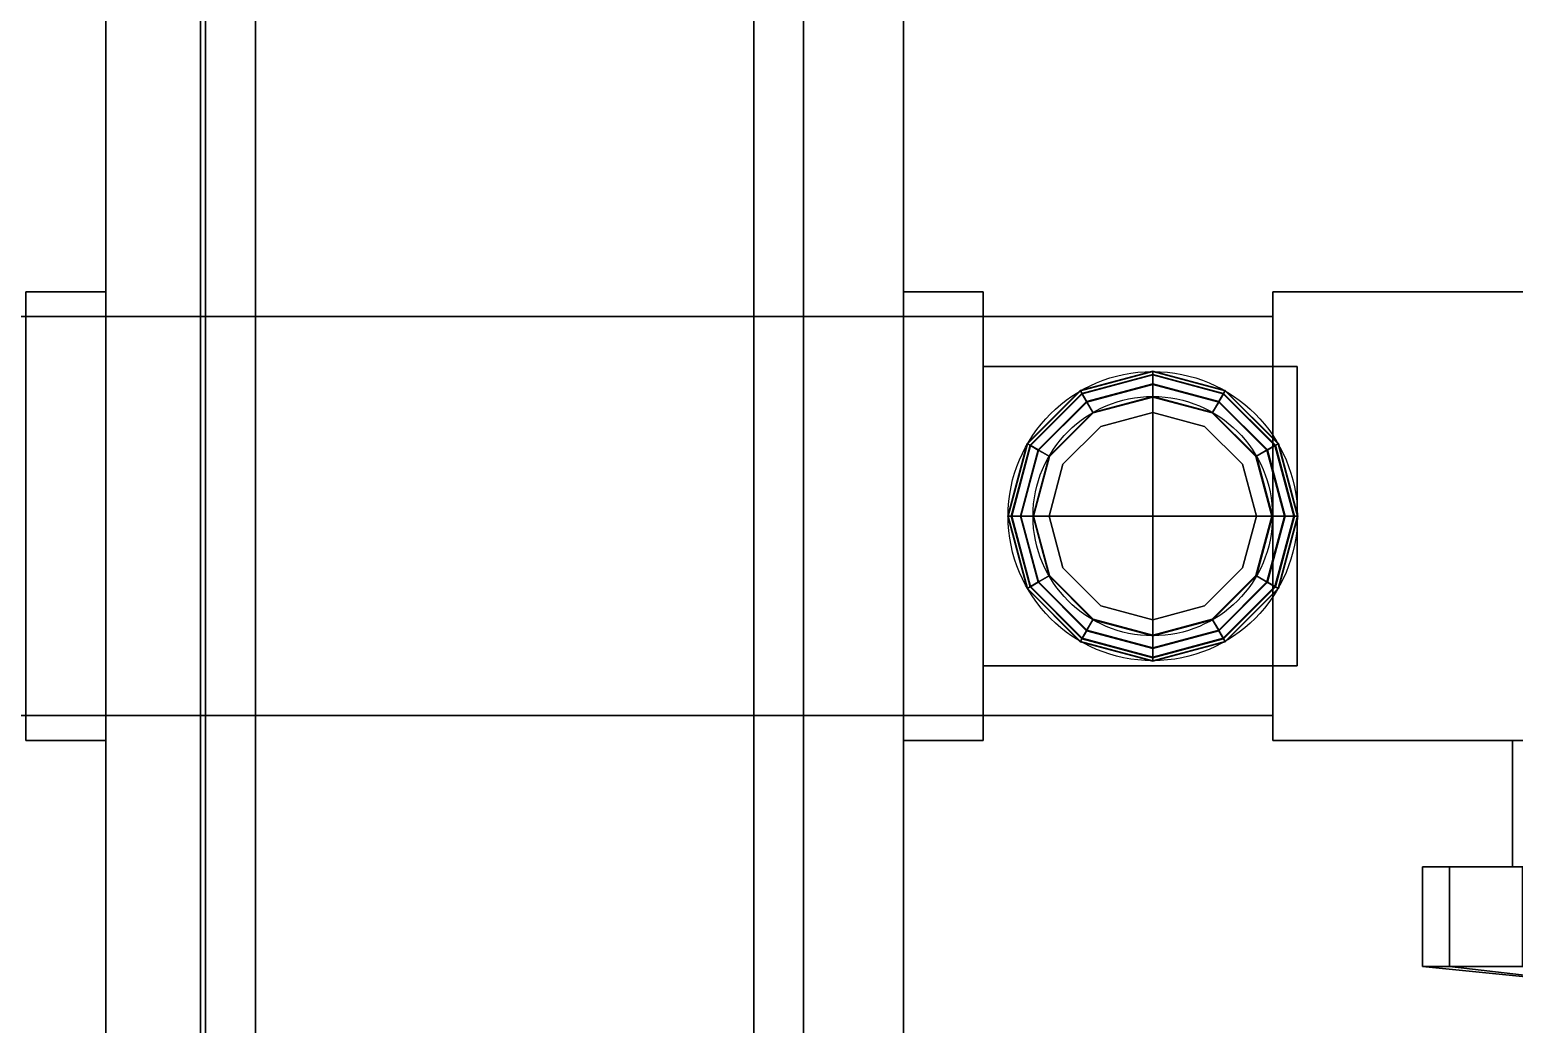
# Model space of a CAD drawing. Extents: x -19 to 904, y -1167 to 74.
# Drawn here: x 192.9 to 341.7, y -985.6 to -885.8 of the extents above; entities that cross this region are included whole.
import ezdxf

# ---------------------------------------------------------------- set-up
doc = ezdxf.new("R2010")
doc.units = 0
for name, color, linetype in [('PQ_200_2D', 1, 'Continuous'), ('PQ_200_3D', 1, 'Continuous'), ('PQ_204_2D', 7, 'Continuous'), ('PQ_204_3D', 7, 'Continuous')]:
    doc.layers.add(name, color=color, linetype=linetype)

msp = doc.modelspace()

# ---------------------------------------------------------------- linework, layer by layer
at = {"layer": 'PQ_200_2D'}
for p, q in [((200.5, -1087.1), (200.5, -842.03)), ((192.5, -912.1), (200.5, -912.1)), ((200.5, -957.1), (192.5, -957.1))]:
    msp.add_line(p, q, dxfattribs=at)
at = {"layer": 'PQ_200_3D'}
for points in [[(210, -1120), (210, 0), (675, 0), (675, -1120)], [(210, -995, 65), (675, -995, 65), (675, 0, 65), (210, 0, 65)], [(210, -1120), (210, -1120, 65), (210, 0, 65), (210, 0)], [(319.94, -949.6, 270.65), (288.45, -949.6, 270.65), (288.45, -919.6, 270.65), (319.94, -919.6, 270.65)], [(319.94, -949.6, 265.65), (288.45, -949.6, 265.65), (288.45, -919.6, 265.65), (319.94, -919.6, 265.65)]]:
    msp.add_3dface(points, dxfattribs=at)
for points, invisible_edges in [([(299.45, -924.21, 270.65), (299.45, -924.21, 289.69), (305.45, -922.6, 289.69), (305.45, -922.6, 270.65)], 1), ([(299.45, -924.21, 294.69), (299.45, -924.21, 319.69), (305.45, -922.6, 319.69), (305.45, -922.6, 294.69)], 1), ([(299.48, -924.26, 324.69), (299.45, -924.21, 349.69), (305.45, -922.6, 349.69), (305.45, -922.66, 324.69)], 1), ([(299.45, -924.21, 354.69), (299.45, -924.21, 358.39), (305.45, -922.6, 358.39), (305.45, -922.6, 354.69)], 3), ([(299.45, -924.21, 358.39), (299.66, -924.56, 361.49), (305.45, -923.01, 361.49), (305.45, -922.6, 358.39)], 11), ([(305.45, -922.6, 270.65), (305.45, -922.6, 289.69), (311.45, -924.21, 289.69), (311.45, -924.21, 270.65)], 4), ([(305.45, -922.6, 294.69), (305.45, -922.6, 319.69), (311.45, -924.21, 319.69), (311.45, -924.21, 294.69)], 4), ([(305.45, -922.66, 324.69), (305.45, -922.6, 349.69), (311.45, -924.21, 349.69), (311.42, -924.26, 324.69)], 4), ([(305.45, -922.6, 354.69), (305.45, -922.6, 358.39), (311.45, -924.21, 358.39), (311.45, -924.21, 354.69)], 6), ([(305.45, -922.6, 358.39), (305.45, -923.01, 361.49), (311.25, -924.56, 361.49), (311.45, -924.21, 358.39)], 14), ([(299.66, -924.56, 361.49), (300.26, -925.6, 364.39), (305.45, -924.21, 364.39), (305.45, -923.01, 361.49)], 9), ([(305.45, -923.01, 361.49), (305.45, -924.21, 364.39), (310.65, -925.6, 364.39), (311.25, -924.56, 361.49)], 12), ([(295.06, -928.6, 270.65), (295.06, -928.6, 289.69), (299.45, -924.21, 289.69), (299.45, -924.21, 270.65)], 5), ([(295.06, -928.6, 294.69), (295.06, -928.6, 319.69), (299.45, -924.21, 319.69), (299.45, -924.21, 294.69)], 5), ([(295.11, -928.63, 324.69), (295.06, -928.6, 349.69), (299.45, -924.21, 349.69), (299.48, -924.26, 324.69)], 5), ([(295.06, -928.6, 354.69), (295.06, -928.6, 358.39), (299.45, -924.21, 358.39), (299.45, -924.21, 354.69)], 7), ([(295.06, -928.6, 358.39), (295.41, -928.8, 361.49), (299.66, -924.56, 361.49), (299.45, -924.21, 358.39)], 15), ([(295.41, -928.8, 361.49), (296.45, -929.4, 364.39), (300.26, -925.6, 364.39), (299.66, -924.56, 361.49)], 13), ([(296.45, -929.4, 364.39), (298.1, -930.36, 366.87), (301.21, -927.25, 366.87), (300.26, -925.6, 364.39)], 7), ([(300.26, -925.6, 364.39), (301.21, -927.25, 366.87), (305.45, -926.11, 366.87), (305.45, -924.21, 364.39)], 3), ([(305.45, -924.21, 364.39), (305.45, -926.11, 366.87), (309.69, -927.25, 366.87), (310.65, -925.6, 364.39)], 6), ([(310.65, -925.6, 364.39), (309.69, -927.25, 366.87), (312.8, -930.36, 366.87), (314.45, -929.4, 364.39)], 7), ([(311.25, -924.56, 361.49), (310.65, -925.6, 364.39), (314.45, -929.4, 364.39), (315.49, -928.8, 361.49)], 13), ([(311.45, -924.21, 358.39), (311.25, -924.56, 361.49), (315.49, -928.8, 361.49), (315.84, -928.6, 358.39)], 15), ([(311.42, -924.26, 324.69), (311.45, -924.21, 349.69), (315.84, -928.6, 349.69), (315.79, -928.63, 324.69)], 5), ([(311.45, -924.21, 270.65), (311.45, -924.21, 289.69), (315.84, -928.6, 289.69), (315.84, -928.6, 270.65)], 5), ([(311.45, -924.21, 294.69), (311.45, -924.21, 319.69), (315.84, -928.6, 319.69), (315.84, -928.6, 294.69)], 5), ([(311.45, -924.21, 354.69), (311.45, -924.21, 358.39), (315.84, -928.6, 358.39), (315.84, -928.6, 354.69)], 7), ([(301.21, -927.25, 366.87), (302.45, -929.4, 368.78), (305.45, -928.6, 368.78), (305.45, -926.11, 366.87)], 11), ([(305.45, -926.11, 366.87), (305.45, -928.6, 368.78), (308.45, -929.4, 368.78), (309.69, -927.25, 366.87)], 14), ([(298.1, -930.36, 366.87), (300.26, -931.6, 368.78), (302.45, -929.4, 368.78), (301.21, -927.25, 366.87)], 15), ([(309.69, -927.25, 366.87), (308.45, -929.4, 368.78), (310.65, -931.6, 368.78), (312.8, -930.36, 366.87)], 15), ([(293.45, -934.6, 270.65), (293.45, -934.6, 289.69), (295.06, -928.6, 289.69), (295.06, -928.6, 270.65)], 4), ([(293.45, -934.6, 294.69), (293.45, -934.6, 319.69), (295.06, -928.6, 319.69), (295.06, -928.6, 294.69)], 4), ([(293.51, -934.6, 324.69), (293.45, -934.6, 349.69), (295.06, -928.6, 349.69), (295.11, -928.63, 324.69)], 4), ([(293.45, -934.6, 354.69), (293.45, -934.6, 358.39), (295.06, -928.6, 358.39), (295.06, -928.6, 354.69)], 6), ([(293.45, -934.6, 358.39), (293.86, -934.6, 361.49), (295.41, -928.8, 361.49), (295.06, -928.6, 358.39)], 14), ([(293.86, -934.6, 361.49), (295.06, -934.6, 364.39), (296.45, -929.4, 364.39), (295.41, -928.8, 361.49)], 12), ([(295.06, -934.6, 364.39), (296.97, -934.6, 366.87), (298.1, -930.36, 366.87), (296.45, -929.4, 364.39)], 6), ([(300.26, -931.6, 368.78), (302.76, -933.05, 369.98), (303.9, -931.91, 369.98), (302.45, -929.4, 368.78)], 15), ([(302.45, -929.4, 368.78), (303.9, -931.91, 369.98), (305.45, -931.49, 369.98), (305.45, -928.6, 368.78)], 11), ([(305.45, -928.6, 368.78), (305.45, -931.49, 369.98), (307, -931.91, 369.98), (308.45, -929.4, 368.78)], 14), ([(308.45, -929.4, 368.78), (307, -931.91, 369.98), (308.14, -933.05, 369.98), (310.65, -931.6, 368.78)], 15), ([(314.45, -929.4, 364.39), (312.8, -930.36, 366.87), (313.94, -934.6, 366.87), (315.84, -934.6, 364.39)], 3), ([(315.49, -928.8, 361.49), (314.45, -929.4, 364.39), (315.84, -934.6, 364.39), (317.04, -934.6, 361.49)], 9), ([(315.84, -928.6, 358.39), (315.49, -928.8, 361.49), (317.04, -934.6, 361.49), (317.45, -934.6, 358.39)], 11), ([(315.79, -928.63, 324.69), (315.84, -928.6, 349.69), (317.45, -934.6, 349.69), (317.39, -934.6, 324.69)], 1), ([(315.84, -928.6, 270.65), (315.84, -928.6, 289.69), (317.45, -934.6, 289.69), (317.45, -934.6, 270.65)], 1), ([(315.84, -928.6, 294.69), (315.84, -928.6, 319.69), (317.45, -934.6, 319.69), (317.45, -934.6, 294.69)], 1), ([(315.84, -928.6, 354.69), (315.84, -928.6, 358.39), (317.45, -934.6, 358.39), (317.45, -934.6, 354.69)], 3), ([(296.97, -934.6, 366.87), (299.45, -934.6, 368.78), (300.26, -931.6, 368.78), (298.1, -930.36, 366.87)], 14), ([(303.9, -931.91, 369.98), (305.45, -934.6, 370.39), (305.45, -934.6, 370.39), (305.45, -931.49, 369.98)], 9), ([(305.45, -931.49, 369.98), (305.45, -934.6, 370.39), (305.45, -934.6, 370.39), (307, -931.91, 369.98)], 12), ([(312.8, -930.36, 366.87), (310.65, -931.6, 368.78), (311.45, -934.6, 368.78), (313.94, -934.6, 366.87)], 11), ([(299.45, -934.6, 368.78), (302.35, -934.6, 369.98), (302.76, -933.05, 369.98), (300.26, -931.6, 368.78)], 14), ([(302.35, -934.6, 369.98), (305.45, -934.6, 370.39), (305.45, -934.6, 370.39), (302.76, -933.05, 369.98)], 12), ([(302.76, -933.05, 369.98), (305.45, -934.6, 370.39), (305.45, -934.6, 370.39), (303.9, -931.91, 369.98)], 13), ([(307, -931.91, 369.98), (305.45, -934.6, 370.39), (305.45, -934.6, 370.39), (308.14, -933.05, 369.98)], 13), ([(308.14, -933.05, 369.98), (305.45, -934.6, 370.39), (305.45, -934.6, 370.39), (308.56, -934.6, 369.98)], 9), ([(310.65, -931.6, 368.78), (308.14, -933.05, 369.98), (308.56, -934.6, 369.98), (311.45, -934.6, 368.78)], 11), ([(295.06, -940.6, 270.65), (295.06, -940.6, 289.69), (293.45, -934.6, 289.69), (293.45, -934.6, 270.65)], 1), ([(295.06, -940.6, 294.69), (295.06, -940.6, 319.69), (293.45, -934.6, 319.69), (293.45, -934.6, 294.69)], 1), ([(295.11, -940.57, 324.69), (295.06, -940.6, 349.69), (293.45, -934.6, 349.69), (293.51, -934.6, 324.69)], 1), ([(295.06, -940.6, 354.69), (295.06, -940.6, 358.39), (293.45, -934.6, 358.39), (293.45, -934.6, 354.69)], 3), ([(295.06, -940.6, 358.39), (295.41, -940.4, 361.49), (293.86, -934.6, 361.49), (293.45, -934.6, 358.39)], 11), ([(295.41, -940.4, 361.49), (296.45, -939.8, 364.39), (295.06, -934.6, 364.39), (293.86, -934.6, 361.49)], 9), ([(296.45, -939.8, 364.39), (298.1, -938.84, 366.87), (296.97, -934.6, 366.87), (295.06, -934.6, 364.39)], 3), ([(298.1, -938.84, 366.87), (300.26, -937.6, 368.78), (299.45, -934.6, 368.78), (296.97, -934.6, 366.87)], 11), ([(300.26, -937.6, 368.78), (302.76, -936.15, 369.98), (302.35, -934.6, 369.98), (299.45, -934.6, 368.78)], 11), ([(302.76, -936.15, 369.98), (305.45, -934.6, 370.39), (305.45, -934.6, 370.39), (302.35, -934.6, 369.98)], 9), ([(303.9, -937.29, 369.98), (305.45, -934.6, 370.39), (305.45, -934.6, 370.39), (302.76, -936.15, 369.98)], 13), ([(305.45, -937.71, 369.98), (305.45, -934.6, 370.39), (305.45, -934.6, 370.39), (303.9, -937.29, 369.98)], 12), ([(308.56, -934.6, 369.98), (305.45, -934.6, 370.39), (305.45, -934.6, 370.39), (308.14, -936.15, 369.98)], 12), ([(308.14, -936.15, 369.98), (305.45, -934.6, 370.39), (305.45, -934.6, 370.39), (307, -937.29, 369.98)], 13), ([(307, -937.29, 369.98), (305.45, -934.6, 370.39), (305.45, -934.6, 370.39), (305.45, -937.71, 369.98)], 9), ([(311.45, -934.6, 368.78), (308.56, -934.6, 369.98), (308.14, -936.15, 369.98), (310.65, -937.6, 368.78)], 14), ([(313.94, -934.6, 366.87), (311.45, -934.6, 368.78), (310.65, -937.6, 368.78), (312.8, -938.84, 366.87)], 14), ([(315.84, -934.6, 364.39), (313.94, -934.6, 366.87), (312.8, -938.84, 366.87), (314.45, -939.8, 364.39)], 6), ([(317.04, -934.6, 361.49), (315.84, -934.6, 364.39), (314.45, -939.8, 364.39), (315.49, -940.4, 361.49)], 12), ([(317.45, -934.6, 358.39), (317.04, -934.6, 361.49), (315.49, -940.4, 361.49), (315.84, -940.6, 358.39)], 14), ([(317.39, -934.6, 324.69), (317.45, -934.6, 349.69), (315.84, -940.6, 349.69), (315.79, -940.57, 324.69)], 4), ([(317.45, -934.6, 270.65), (317.45, -934.6, 289.69), (315.84, -940.6, 289.69), (315.84, -940.6, 270.65)], 4), ([(317.45, -934.6, 294.69), (317.45, -934.6, 319.69), (315.84, -940.6, 319.69), (315.84, -940.6, 294.69)], 4), ([(317.45, -934.6, 354.69), (317.45, -934.6, 358.39), (315.84, -940.6, 358.39), (315.84, -940.6, 354.69)], 6), ([(302.45, -939.8, 368.78), (303.9, -937.29, 369.98), (302.76, -936.15, 369.98), (300.26, -937.6, 368.78)], 15), ([(305.45, -940.6, 368.78), (305.45, -937.71, 369.98), (303.9, -937.29, 369.98), (302.45, -939.8, 368.78)], 14), ([(308.45, -939.8, 368.78), (307, -937.29, 369.98), (305.45, -937.71, 369.98), (305.45, -940.6, 368.78)], 11), ([(310.65, -937.6, 368.78), (308.14, -936.15, 369.98), (307, -937.29, 369.98), (308.45, -939.8, 368.78)], 15), ([(300.26, -943.6, 364.39), (301.21, -941.95, 366.87), (298.1, -938.84, 366.87), (296.45, -939.8, 364.39)], 7), ([(301.21, -941.95, 366.87), (302.45, -939.8, 368.78), (300.26, -937.6, 368.78), (298.1, -938.84, 366.87)], 15), ([(312.8, -938.84, 366.87), (310.65, -937.6, 368.78), (308.45, -939.8, 368.78), (309.69, -941.95, 366.87)], 15), ([(314.45, -939.8, 364.39), (312.8, -938.84, 366.87), (309.69, -941.95, 366.87), (310.65, -943.6, 364.39)], 7), ([(299.45, -944.99, 358.39), (299.66, -944.64, 361.49), (295.41, -940.4, 361.49), (295.06, -940.6, 358.39)], 15), ([(299.66, -944.64, 361.49), (300.26, -943.6, 364.39), (296.45, -939.8, 364.39), (295.41, -940.4, 361.49)], 13), ([(305.45, -943.09, 366.87), (305.45, -940.6, 368.78), (302.45, -939.8, 368.78), (301.21, -941.95, 366.87)], 14), ([(309.69, -941.95, 366.87), (308.45, -939.8, 368.78), (305.45, -940.6, 368.78), (305.45, -943.09, 366.87)], 11), ([(315.49, -940.4, 361.49), (314.45, -939.8, 364.39), (310.65, -943.6, 364.39), (311.25, -944.64, 361.49)], 13), ([(315.84, -940.6, 358.39), (315.49, -940.4, 361.49), (311.25, -944.64, 361.49), (311.45, -944.99, 358.39)], 15), ([(299.48, -944.94, 324.69), (299.45, -944.99, 349.69), (295.06, -940.6, 349.69), (295.11, -940.57, 324.69)], 5), ([(299.45, -944.99, 270.65), (299.45, -944.99, 289.69), (295.06, -940.6, 289.69), (295.06, -940.6, 270.65)], 5), ([(299.45, -944.99, 294.69), (299.45, -944.99, 319.69), (295.06, -940.6, 319.69), (295.06, -940.6, 294.69)], 5), ([(299.45, -944.99, 354.69), (299.45, -944.99, 358.39), (295.06, -940.6, 358.39), (295.06, -940.6, 354.69)], 7), ([(305.45, -944.99, 364.39), (305.45, -943.09, 366.87), (301.21, -941.95, 366.87), (300.26, -943.6, 364.39)], 6), ([(310.65, -943.6, 364.39), (309.69, -941.95, 366.87), (305.45, -943.09, 366.87), (305.45, -944.99, 364.39)], 3), ([(315.79, -940.57, 324.69), (315.84, -940.6, 349.69), (311.45, -944.99, 349.69), (311.42, -944.94, 324.69)], 5), ([(315.84, -940.6, 270.65), (315.84, -940.6, 289.69), (311.45, -944.99, 289.69), (311.45, -944.99, 270.65)], 5), ([(315.84, -940.6, 294.69), (315.84, -940.6, 319.69), (311.45, -944.99, 319.69), (311.45, -944.99, 294.69)], 5), ([(315.84, -940.6, 354.69), (315.84, -940.6, 358.39), (311.45, -944.99, 358.39), (311.45, -944.99, 354.69)], 7), ([(305.45, -946.6, 358.39), (305.45, -946.19, 361.49), (299.66, -944.64, 361.49), (299.45, -944.99, 358.39)], 14), ([(305.45, -946.54, 324.69), (305.45, -946.6, 349.69), (299.45, -944.99, 349.69), (299.48, -944.94, 324.69)], 4), ([(305.45, -946.19, 361.49), (305.45, -944.99, 364.39), (300.26, -943.6, 364.39), (299.66, -944.64, 361.49)], 12), ([(311.25, -944.64, 361.49), (310.65, -943.6, 364.39), (305.45, -944.99, 364.39), (305.45, -946.19, 361.49)], 9), ([(311.45, -944.99, 358.39), (311.25, -944.64, 361.49), (305.45, -946.19, 361.49), (305.45, -946.6, 358.39)], 11), ([(311.42, -944.94, 324.69), (311.45, -944.99, 349.69), (305.45, -946.6, 349.69), (305.45, -946.54, 324.69)], 1), ([(305.45, -946.6, 270.65), (305.45, -946.6, 289.69), (299.45, -944.99, 289.69), (299.45, -944.99, 270.65)], 4), ([(305.45, -946.6, 294.69), (305.45, -946.6, 319.69), (299.45, -944.99, 319.69), (299.45, -944.99, 294.69)], 4), ([(305.45, -946.6, 354.69), (305.45, -946.6, 358.39), (299.45, -944.99, 358.39), (299.45, -944.99, 354.69)], 6), ([(311.45, -944.99, 270.65), (311.45, -944.99, 289.69), (305.45, -946.6, 289.69), (305.45, -946.6, 270.65)], 1), ([(311.45, -944.99, 294.69), (311.45, -944.99, 319.69), (305.45, -946.6, 319.69), (305.45, -946.6, 294.69)], 1), ([(311.45, -944.99, 354.69), (311.45, -944.99, 358.39), (305.45, -946.6, 358.39), (305.45, -946.6, 354.69)], 3)]:
    msp.add_3dface(points, dxfattribs=dict(at, invisible_edges=invisible_edges))
at = {"layer": 'PQ_204_2D'}
for p, q in [((265.45, -822.2), (265.45, -1087.1)), ((270.45, -1087.1), (270.45, -822.2)), ((210.5, -1087.1), (210.5, -842.03)), ((215.5, -842.03), (215.5, -1087.1)), ((280.45, -1087.1), (280.45, -842.03)), ((280.45, -912.1), (288.45, -912.1)), ((280.45, -957.1), (280.45, -912.1)), ((288.45, -912.1), (288.45, -957.1)), ((317.5, -919.6), (317.5, -912.1)), ((317.5, -912.1), (567.5, -912.1)), ((215.5, -914.6), (265.45, -914.6)), ((288.45, -914.6), (317.5, -914.6)), ((319.94, -919.6), (288.45, -919.6)), ((288.45, -919.6), (288.45, -949.6)), ((319.94, -949.6), (319.94, -919.6)), ((288.45, -949.6), (319.94, -949.6)), ((317.5, -949.6), (317.5, -957.1)), ((215.5, -954.6), (265.45, -954.6)), ((288.45, -954.6), (317.5, -954.6)), ((288.45, -957.1), (280.45, -957.1)), ((317.5, -957.1), (567.5, -957.1)), ((341.5, -957.1), (341.5, -969.75)), ((341.5, -969.75), (332.5, -969.75)), ((332.5, -969.75), (332.5, -979.75)), ((341.5, -969.75), (363.5, -969.75)), ((332.5, -979.75), (352.5, -981.75))]:
    msp.add_line(p, q, dxfattribs=at)
for radius in [14.5, 12]:
    msp.add_circle((305.45, -934.6), radius, dxfattribs=at)
at = {"layer": 'PQ_204_3D'}
for points in [[(298.35, -922.31, 350.93), (298.18, -922.01, 352.19), (305.45, -920.06, 352.19), (305.45, -920.4, 350.93)], [(298.18, -922.01, 352.19), (298.35, -922.31, 353.45), (305.45, -920.4, 353.45), (305.45, -920.06, 352.19)], [(298.37, -922.33, 290.94), (298.2, -922.04, 292.19), (305.45, -920.1, 292.19), (305.45, -920.43, 290.94)], [(298.2, -922.04, 292.19), (298.37, -922.33, 293.44), (305.45, -920.43, 293.44), (305.45, -920.1, 292.19)], [(298.36, -922.32, 320.95), (298.2, -922.04, 322.22), (305.45, -920.1, 322.22), (305.45, -920.43, 320.95)], [(298.2, -922.04, 322.22), (298.38, -922.35, 323.47), (305.45, -920.45, 323.47), (305.45, -920.1, 322.22)], [(298.82, -923.11, 350.01), (298.35, -922.31, 350.93), (305.45, -920.4, 350.93), (305.45, -921.33, 350.01)], [(298.35, -922.31, 353.45), (298.82, -923.11, 354.36), (305.45, -921.33, 354.36), (305.45, -920.4, 353.45)], [(298.82, -923.12, 320.03), (298.36, -922.32, 320.95), (305.45, -920.43, 320.95), (305.45, -921.34, 320.03)], [(298.83, -923.13, 290.02), (298.37, -922.33, 290.94), (305.45, -920.43, 290.94), (305.45, -921.35, 290.02)], [(298.37, -922.33, 293.44), (298.83, -923.13, 294.35), (305.45, -921.35, 294.35), (305.45, -920.43, 293.44)], [(298.38, -922.35, 323.47), (298.85, -923.16, 324.38), (305.45, -921.39, 324.38), (305.45, -920.45, 323.47)], [(305.45, -920.4, 350.93), (305.45, -920.06, 352.19), (312.72, -922.01, 352.19), (312.55, -922.31, 350.93)], [(305.45, -920.06, 352.19), (305.45, -920.4, 353.45), (312.55, -922.31, 353.45), (312.72, -922.01, 352.19)], [(305.45, -920.43, 290.94), (305.45, -920.1, 292.19), (312.7, -922.04, 292.19), (312.53, -922.33, 290.94)], [(305.45, -920.1, 292.19), (305.45, -920.43, 293.44), (312.53, -922.33, 293.44), (312.7, -922.04, 292.19)], [(305.45, -920.43, 320.95), (305.45, -920.1, 322.22), (312.7, -922.04, 322.22), (312.54, -922.32, 320.95)], [(305.45, -920.1, 322.22), (305.45, -920.45, 323.47), (312.52, -922.35, 323.47), (312.7, -922.04, 322.22)], [(305.45, -921.33, 350.01), (305.45, -920.4, 350.93), (312.55, -922.31, 350.93), (312.08, -923.11, 350.01)], [(305.45, -920.4, 353.45), (305.45, -921.33, 354.36), (312.08, -923.11, 354.36), (312.55, -922.31, 353.45)], [(305.45, -921.35, 290.02), (305.45, -920.43, 290.94), (312.53, -922.33, 290.94), (312.08, -923.13, 290.02)], [(305.45, -920.43, 293.44), (305.45, -921.35, 294.35), (312.08, -923.13, 294.35), (312.53, -922.33, 293.44)], [(305.45, -921.34, 320.03), (305.45, -920.43, 320.95), (312.54, -922.32, 320.95), (312.08, -923.12, 320.03)], [(305.45, -920.45, 323.47), (305.45, -921.39, 324.38), (312.06, -923.16, 324.38), (312.52, -922.35, 323.47)], [(293.16, -927.5, 350.93), (292.86, -927.33, 352.19), (298.18, -922.01, 352.19), (298.35, -922.31, 350.93)], [(292.86, -927.33, 352.19), (293.16, -927.5, 353.45), (298.35, -922.31, 353.45), (298.18, -922.01, 352.19)], [(293.18, -927.52, 290.94), (292.89, -927.35, 292.19), (298.2, -922.04, 292.19), (298.37, -922.33, 290.94)], [(292.89, -927.35, 292.19), (293.18, -927.52, 293.44), (298.37, -922.33, 293.44), (298.2, -922.04, 292.19)], [(293.18, -927.51, 320.95), (292.89, -927.35, 322.22), (298.2, -922.04, 322.22), (298.36, -922.32, 320.95)], [(292.89, -927.35, 322.22), (293.2, -927.53, 323.47), (298.38, -922.35, 323.47), (298.2, -922.04, 322.22)], [(293.96, -927.97, 350.01), (293.16, -927.5, 350.93), (298.35, -922.31, 350.93), (298.82, -923.11, 350.01)], [(293.16, -927.5, 353.45), (293.96, -927.97, 354.36), (298.82, -923.11, 354.36), (298.35, -922.31, 353.45)], [(293.97, -927.97, 320.03), (293.18, -927.51, 320.95), (298.36, -922.32, 320.95), (298.82, -923.12, 320.03)], [(293.98, -927.98, 290.02), (293.18, -927.52, 290.94), (298.37, -922.33, 290.94), (298.83, -923.13, 290.02)], [(293.18, -927.52, 293.44), (293.98, -927.98, 294.35), (298.83, -923.13, 294.35), (298.37, -922.33, 293.44)], [(293.2, -927.53, 323.47), (294.01, -928, 324.38), (298.85, -923.16, 324.38), (298.38, -922.35, 323.47)], [(299.45, -924.21, 349.69), (298.82, -923.11, 350.01), (305.45, -921.33, 350.01), (305.45, -922.6, 349.69)], [(298.82, -923.11, 354.36), (299.45, -924.21, 354.69), (305.45, -922.6, 354.69), (305.45, -921.33, 354.36)], [(299.45, -924.21, 319.69), (298.82, -923.12, 320.03), (305.45, -921.34, 320.03), (305.45, -922.6, 319.69)], [(299.45, -924.21, 289.69), (298.83, -923.13, 290.02), (305.45, -921.35, 290.02), (305.45, -922.6, 289.69)], [(298.83, -923.13, 294.35), (299.45, -924.21, 294.69), (305.45, -922.6, 294.69), (305.45, -921.35, 294.35)], [(298.85, -923.16, 324.38), (299.48, -924.26, 324.69), (305.45, -922.66, 324.69), (305.45, -921.39, 324.38)], [(305.45, -922.6, 349.69), (305.45, -921.33, 350.01), (312.08, -923.11, 350.01), (311.45, -924.21, 349.69)], [(305.45, -921.33, 354.36), (305.45, -922.6, 354.69), (311.45, -924.21, 354.69), (312.08, -923.11, 354.36)], [(305.45, -922.6, 319.69), (305.45, -921.34, 320.03), (312.08, -923.12, 320.03), (311.45, -924.21, 319.69)], [(305.45, -922.6, 289.69), (305.45, -921.35, 290.02), (312.08, -923.13, 290.02), (311.45, -924.21, 289.69)], [(305.45, -921.35, 294.35), (305.45, -922.6, 294.69), (311.45, -924.21, 294.69), (312.08, -923.13, 294.35)], [(305.45, -921.39, 324.38), (305.45, -922.66, 324.69), (311.42, -924.26, 324.69), (312.06, -923.16, 324.38)], [(312.52, -922.35, 323.47), (312.06, -923.16, 324.38), (316.89, -928, 324.38), (317.7, -927.53, 323.47)], [(312.08, -923.11, 350.01), (312.55, -922.31, 350.93), (317.74, -927.5, 350.93), (316.94, -927.97, 350.01)], [(312.55, -922.31, 353.45), (312.08, -923.11, 354.36), (316.94, -927.97, 354.36), (317.74, -927.5, 353.45)], [(312.08, -923.12, 320.03), (312.54, -922.32, 320.95), (317.73, -927.51, 320.95), (316.93, -927.97, 320.03)], [(312.08, -923.13, 290.02), (312.53, -922.33, 290.94), (317.72, -927.52, 290.94), (316.93, -927.98, 290.02)], [(312.53, -922.33, 293.44), (312.08, -923.13, 294.35), (316.93, -927.98, 294.35), (317.72, -927.52, 293.44)], [(312.7, -922.04, 322.22), (312.52, -922.35, 323.47), (317.7, -927.53, 323.47), (318.01, -927.35, 322.22)], [(312.53, -922.33, 290.94), (312.7, -922.04, 292.19), (318.01, -927.35, 292.19), (317.72, -927.52, 290.94)], [(312.7, -922.04, 292.19), (312.53, -922.33, 293.44), (317.72, -927.52, 293.44), (318.01, -927.35, 292.19)], [(312.54, -922.32, 320.95), (312.7, -922.04, 322.22), (318.01, -927.35, 322.22), (317.73, -927.51, 320.95)], [(312.55, -922.31, 350.93), (312.72, -922.01, 352.19), (318.04, -927.33, 352.19), (317.74, -927.5, 350.93)], [(312.72, -922.01, 352.19), (312.55, -922.31, 353.45), (317.74, -927.5, 353.45), (318.04, -927.33, 352.19)], [(295.06, -928.6, 349.69), (293.96, -927.97, 350.01), (298.82, -923.11, 350.01), (299.45, -924.21, 349.69)], [(293.96, -927.97, 354.36), (295.06, -928.6, 354.69), (299.45, -924.21, 354.69), (298.82, -923.11, 354.36)], [(295.06, -928.6, 319.69), (293.97, -927.97, 320.03), (298.82, -923.12, 320.03), (299.45, -924.21, 319.69)], [(295.06, -928.6, 289.69), (293.98, -927.98, 290.02), (298.83, -923.13, 290.02), (299.45, -924.21, 289.69)], [(293.98, -927.98, 294.35), (295.06, -928.6, 294.69), (299.45, -924.21, 294.69), (298.83, -923.13, 294.35)], [(294.01, -928, 324.38), (295.11, -928.63, 324.69), (299.48, -924.26, 324.69), (298.85, -923.16, 324.38)], [(312.06, -923.16, 324.38), (311.42, -924.26, 324.69), (315.79, -928.63, 324.69), (316.89, -928, 324.38)], [(311.45, -924.21, 349.69), (312.08, -923.11, 350.01), (316.94, -927.97, 350.01), (315.84, -928.6, 349.69)], [(312.08, -923.11, 354.36), (311.45, -924.21, 354.69), (315.84, -928.6, 354.69), (316.94, -927.97, 354.36)], [(311.45, -924.21, 319.69), (312.08, -923.12, 320.03), (316.93, -927.97, 320.03), (315.84, -928.6, 319.69)], [(311.45, -924.21, 289.69), (312.08, -923.13, 290.02), (316.93, -927.98, 290.02), (315.84, -928.6, 289.69)], [(312.08, -923.13, 294.35), (311.45, -924.21, 294.69), (315.84, -928.6, 294.69), (316.93, -927.98, 294.35)], [(291.26, -934.6, 350.93), (290.91, -934.6, 352.19), (292.86, -927.33, 352.19), (293.16, -927.5, 350.93)], [(290.91, -934.6, 352.19), (291.26, -934.6, 353.45), (293.16, -927.5, 353.45), (292.86, -927.33, 352.19)], [(291.29, -934.6, 290.94), (290.95, -934.6, 292.19), (292.89, -927.35, 292.19), (293.18, -927.52, 290.94)], [(290.95, -934.6, 292.19), (291.29, -934.6, 293.44), (293.18, -927.52, 293.44), (292.89, -927.35, 292.19)], [(291.28, -934.6, 320.95), (290.95, -934.6, 322.22), (292.89, -927.35, 322.22), (293.18, -927.51, 320.95)], [(290.95, -934.6, 322.22), (291.31, -934.6, 323.47), (293.2, -927.53, 323.47), (292.89, -927.35, 322.22)], [(292.19, -934.6, 350.01), (291.26, -934.6, 350.93), (293.16, -927.5, 350.93), (293.96, -927.97, 350.01)], [(291.26, -934.6, 353.45), (292.19, -934.6, 354.36), (293.96, -927.97, 354.36), (293.16, -927.5, 353.45)], [(292.19, -934.6, 320.03), (291.28, -934.6, 320.95), (293.18, -927.51, 320.95), (293.97, -927.97, 320.03)], [(292.2, -934.6, 290.02), (291.29, -934.6, 290.94), (293.18, -927.52, 290.94), (293.98, -927.98, 290.02)], [(291.29, -934.6, 293.44), (292.2, -934.6, 294.35), (293.98, -927.98, 294.35), (293.18, -927.52, 293.44)], [(291.31, -934.6, 323.47), (292.24, -934.6, 324.38), (294.01, -928, 324.38), (293.2, -927.53, 323.47)], [(293.45, -934.6, 319.69), (292.19, -934.6, 320.03), (293.97, -927.97, 320.03), (295.06, -928.6, 319.69)], [(293.45, -934.6, 349.69), (292.19, -934.6, 350.01), (293.96, -927.97, 350.01), (295.06, -928.6, 349.69)], [(292.19, -934.6, 354.36), (293.45, -934.6, 354.69), (295.06, -928.6, 354.69), (293.96, -927.97, 354.36)], [(293.45, -934.6, 289.69), (292.2, -934.6, 290.02), (293.98, -927.98, 290.02), (295.06, -928.6, 289.69)], [(292.2, -934.6, 294.35), (293.45, -934.6, 294.69), (295.06, -928.6, 294.69), (293.98, -927.98, 294.35)], [(292.24, -934.6, 324.38), (293.51, -934.6, 324.69), (295.11, -928.63, 324.69), (294.01, -928, 324.38)], [(316.89, -928, 324.38), (315.79, -928.63, 324.69), (317.39, -934.6, 324.69), (318.66, -934.6, 324.38)], [(315.84, -928.6, 319.69), (316.93, -927.97, 320.03), (318.71, -934.6, 320.03), (317.45, -934.6, 319.69)], [(315.84, -928.6, 349.69), (316.94, -927.97, 350.01), (318.72, -934.6, 350.01), (317.45, -934.6, 349.69)], [(316.94, -927.97, 354.36), (315.84, -928.6, 354.69), (317.45, -934.6, 354.69), (318.72, -934.6, 354.36)], [(315.84, -928.6, 289.69), (316.93, -927.98, 290.02), (318.7, -934.6, 290.02), (317.45, -934.6, 289.69)], [(316.93, -927.98, 294.35), (315.84, -928.6, 294.69), (317.45, -934.6, 294.69), (318.7, -934.6, 294.35)], [(317.7, -927.53, 323.47), (316.89, -928, 324.38), (318.66, -934.6, 324.38), (319.6, -934.6, 323.47)], [(316.93, -927.97, 320.03), (317.73, -927.51, 320.95), (319.63, -934.6, 320.95), (318.71, -934.6, 320.03)], [(316.93, -927.98, 290.02), (317.72, -927.52, 290.94), (319.62, -934.6, 290.94), (318.7, -934.6, 290.02)], [(317.72, -927.52, 293.44), (316.93, -927.98, 294.35), (318.7, -934.6, 294.35), (319.62, -934.6, 293.44)], [(316.94, -927.97, 350.01), (317.74, -927.5, 350.93), (319.65, -934.6, 350.93), (318.72, -934.6, 350.01)], [(317.74, -927.5, 353.45), (316.94, -927.97, 354.36), (318.72, -934.6, 354.36), (319.65, -934.6, 353.45)], [(318.01, -927.35, 322.22), (317.7, -927.53, 323.47), (319.6, -934.6, 323.47), (319.95, -934.6, 322.22)], [(317.72, -927.52, 290.94), (318.01, -927.35, 292.19), (319.95, -934.6, 292.19), (319.62, -934.6, 290.94)], [(318.01, -927.35, 292.19), (317.72, -927.52, 293.44), (319.62, -934.6, 293.44), (319.95, -934.6, 292.19)], [(317.73, -927.51, 320.95), (318.01, -927.35, 322.22), (319.95, -934.6, 322.22), (319.63, -934.6, 320.95)], [(317.74, -927.5, 350.93), (318.04, -927.33, 352.19), (319.99, -934.6, 352.19), (319.65, -934.6, 350.93)], [(318.04, -927.33, 352.19), (317.74, -927.5, 353.45), (319.65, -934.6, 353.45), (319.99, -934.6, 352.19)], [(293.16, -941.7, 350.93), (292.86, -941.87, 352.19), (290.91, -934.6, 352.19), (291.26, -934.6, 350.93)], [(292.86, -941.87, 352.19), (293.16, -941.7, 353.45), (291.26, -934.6, 353.45), (290.91, -934.6, 352.19)], [(293.18, -941.68, 290.94), (292.89, -941.85, 292.19), (290.95, -934.6, 292.19), (291.29, -934.6, 290.94)], [(292.89, -941.85, 292.19), (293.18, -941.68, 293.44), (291.29, -934.6, 293.44), (290.95, -934.6, 292.19)], [(293.18, -941.69, 320.95), (292.89, -941.85, 322.22), (290.95, -934.6, 322.22), (291.28, -934.6, 320.95)], [(292.89, -941.85, 322.22), (293.2, -941.67, 323.47), (291.31, -934.6, 323.47), (290.95, -934.6, 322.22)], [(293.96, -941.23, 350.01), (293.16, -941.7, 350.93), (291.26, -934.6, 350.93), (292.19, -934.6, 350.01)], [(293.16, -941.7, 353.45), (293.96, -941.23, 354.36), (292.19, -934.6, 354.36), (291.26, -934.6, 353.45)], [(293.97, -941.23, 320.03), (293.18, -941.69, 320.95), (291.28, -934.6, 320.95), (292.19, -934.6, 320.03)], [(293.98, -941.23, 290.02), (293.18, -941.68, 290.94), (291.29, -934.6, 290.94), (292.2, -934.6, 290.02)], [(293.18, -941.68, 293.44), (293.98, -941.23, 294.35), (292.2, -934.6, 294.35), (291.29, -934.6, 293.44)], [(293.2, -941.67, 323.47), (294.01, -941.2, 324.38), (292.24, -934.6, 324.38), (291.31, -934.6, 323.47)], [(295.06, -940.6, 319.69), (293.97, -941.23, 320.03), (292.19, -934.6, 320.03), (293.45, -934.6, 319.69)], [(295.06, -940.6, 349.69), (293.96, -941.23, 350.01), (292.19, -934.6, 350.01), (293.45, -934.6, 349.69)], [(293.96, -941.23, 354.36), (295.06, -940.6, 354.69), (293.45, -934.6, 354.69), (292.19, -934.6, 354.36)], [(295.06, -940.6, 289.69), (293.98, -941.23, 290.02), (292.2, -934.6, 290.02), (293.45, -934.6, 289.69)], [(293.98, -941.23, 294.35), (295.06, -940.6, 294.69), (293.45, -934.6, 294.69), (292.2, -934.6, 294.35)], [(294.01, -941.2, 324.38), (295.11, -940.57, 324.69), (293.51, -934.6, 324.69), (292.24, -934.6, 324.38)], [(318.66, -934.6, 324.38), (317.39, -934.6, 324.69), (315.79, -940.57, 324.69), (316.89, -941.2, 324.38)], [(317.45, -934.6, 289.69), (318.7, -934.6, 290.02), (316.93, -941.23, 290.02), (315.84, -940.6, 289.69)], [(318.7, -934.6, 294.35), (317.45, -934.6, 294.69), (315.84, -940.6, 294.69), (316.93, -941.23, 294.35)], [(317.45, -934.6, 319.69), (318.71, -934.6, 320.03), (316.93, -941.23, 320.03), (315.84, -940.6, 319.69)], [(317.45, -934.6, 349.69), (318.72, -934.6, 350.01), (316.94, -941.23, 350.01), (315.84, -940.6, 349.69)], [(318.72, -934.6, 354.36), (317.45, -934.6, 354.69), (315.84, -940.6, 354.69), (316.94, -941.23, 354.36)], [(319.6, -934.6, 323.47), (318.66, -934.6, 324.38), (316.89, -941.2, 324.38), (317.7, -941.67, 323.47)], [(318.7, -934.6, 290.02), (319.62, -934.6, 290.94), (317.72, -941.68, 290.94), (316.93, -941.23, 290.02)], [(319.62, -934.6, 293.44), (318.7, -934.6, 294.35), (316.93, -941.23, 294.35), (317.72, -941.68, 293.44)], [(318.71, -934.6, 320.03), (319.63, -934.6, 320.95), (317.73, -941.69, 320.95), (316.93, -941.23, 320.03)], [(318.72, -934.6, 350.01), (319.65, -934.6, 350.93), (317.74, -941.7, 350.93), (316.94, -941.23, 350.01)], [(319.65, -934.6, 353.45), (318.72, -934.6, 354.36), (316.94, -941.23, 354.36), (317.74, -941.7, 353.45)], [(319.95, -934.6, 322.22), (319.6, -934.6, 323.47), (317.7, -941.67, 323.47), (318.01, -941.85, 322.22)], [(319.62, -934.6, 290.94), (319.95, -934.6, 292.19), (318.01, -941.85, 292.19), (317.72, -941.68, 290.94)], [(319.95, -934.6, 292.19), (319.62, -934.6, 293.44), (317.72, -941.68, 293.44), (318.01, -941.85, 292.19)], [(319.63, -934.6, 320.95), (319.95, -934.6, 322.22), (318.01, -941.85, 322.22), (317.73, -941.69, 320.95)], [(319.65, -934.6, 350.93), (319.99, -934.6, 352.19), (318.04, -941.87, 352.19), (317.74, -941.7, 350.93)], [(319.99, -934.6, 352.19), (319.65, -934.6, 353.45), (317.74, -941.7, 353.45), (318.04, -941.87, 352.19)], [(298.35, -946.89, 350.93), (298.18, -947.19, 352.19), (292.86, -941.87, 352.19), (293.16, -941.7, 350.93)], [(298.18, -947.19, 352.19), (298.35, -946.89, 353.45), (293.16, -941.7, 353.45), (292.86, -941.87, 352.19)], [(298.2, -947.16, 322.22), (298.38, -946.85, 323.47), (293.2, -941.67, 323.47), (292.89, -941.85, 322.22)], [(298.37, -946.87, 290.94), (298.2, -947.16, 292.19), (292.89, -941.85, 292.19), (293.18, -941.68, 290.94)], [(298.2, -947.16, 292.19), (298.37, -946.87, 293.44), (293.18, -941.68, 293.44), (292.89, -941.85, 292.19)], [(298.36, -946.88, 320.95), (298.2, -947.16, 322.22), (292.89, -941.85, 322.22), (293.18, -941.69, 320.95)], [(298.82, -946.09, 350.01), (298.35, -946.89, 350.93), (293.16, -941.7, 350.93), (293.96, -941.23, 350.01)], [(298.35, -946.89, 353.45), (298.82, -946.09, 354.36), (293.96, -941.23, 354.36), (293.16, -941.7, 353.45)], [(298.83, -946.07, 290.02), (298.37, -946.87, 290.94), (293.18, -941.68, 290.94), (293.98, -941.23, 290.02)], [(298.37, -946.87, 293.44), (298.83, -946.07, 294.35), (293.98, -941.23, 294.35), (293.18, -941.68, 293.44)], [(298.82, -946.08, 320.03), (298.36, -946.88, 320.95), (293.18, -941.69, 320.95), (293.97, -941.23, 320.03)], [(298.38, -946.85, 323.47), (298.85, -946.04, 324.38), (294.01, -941.2, 324.38), (293.2, -941.67, 323.47)], [(299.45, -944.99, 349.69), (298.82, -946.09, 350.01), (293.96, -941.23, 350.01), (295.06, -940.6, 349.69)], [(298.82, -946.09, 354.36), (299.45, -944.99, 354.69), (295.06, -940.6, 354.69), (293.96, -941.23, 354.36)], [(299.45, -944.99, 319.69), (298.82, -946.08, 320.03), (293.97, -941.23, 320.03), (295.06, -940.6, 319.69)], [(299.45, -944.99, 289.69), (298.83, -946.07, 290.02), (293.98, -941.23, 290.02), (295.06, -940.6, 289.69)], [(298.83, -946.07, 294.35), (299.45, -944.99, 294.69), (295.06, -940.6, 294.69), (293.98, -941.23, 294.35)], [(298.85, -946.04, 324.38), (299.48, -944.94, 324.69), (295.11, -940.57, 324.69), (294.01, -941.2, 324.38)], [(316.89, -941.2, 324.38), (315.79, -940.57, 324.69), (311.42, -944.94, 324.69), (312.06, -946.04, 324.38)], [(315.84, -940.6, 289.69), (316.93, -941.23, 290.02), (312.08, -946.07, 290.02), (311.45, -944.99, 289.69)], [(316.93, -941.23, 294.35), (315.84, -940.6, 294.69), (311.45, -944.99, 294.69), (312.08, -946.07, 294.35)], [(315.84, -940.6, 319.69), (316.93, -941.23, 320.03), (312.08, -946.08, 320.03), (311.45, -944.99, 319.69)], [(315.84, -940.6, 349.69), (316.94, -941.23, 350.01), (312.08, -946.09, 350.01), (311.45, -944.99, 349.69)], [(316.94, -941.23, 354.36), (315.84, -940.6, 354.69), (311.45, -944.99, 354.69), (312.08, -946.09, 354.36)], [(317.7, -941.67, 323.47), (316.89, -941.2, 324.38), (312.06, -946.04, 324.38), (312.52, -946.85, 323.47)], [(316.93, -941.23, 290.02), (317.72, -941.68, 290.94), (312.53, -946.87, 290.94), (312.08, -946.07, 290.02)], [(317.72, -941.68, 293.44), (316.93, -941.23, 294.35), (312.08, -946.07, 294.35), (312.53, -946.87, 293.44)], [(316.93, -941.23, 320.03), (317.73, -941.69, 320.95), (312.54, -946.88, 320.95), (312.08, -946.08, 320.03)], [(316.94, -941.23, 350.01), (317.74, -941.7, 350.93), (312.55, -946.89, 350.93), (312.08, -946.09, 350.01)], [(317.74, -941.7, 353.45), (316.94, -941.23, 354.36), (312.08, -946.09, 354.36), (312.55, -946.89, 353.45)], [(318.01, -941.85, 322.22), (317.7, -941.67, 323.47), (312.52, -946.85, 323.47), (312.7, -947.16, 322.22)], [(317.72, -941.68, 290.94), (318.01, -941.85, 292.19), (312.7, -947.16, 292.19), (312.53, -946.87, 290.94)], [(318.01, -941.85, 292.19), (317.72, -941.68, 293.44), (312.53, -946.87, 293.44), (312.7, -947.16, 292.19)], [(317.73, -941.69, 320.95), (318.01, -941.85, 322.22), (312.7, -947.16, 322.22), (312.54, -946.88, 320.95)], [(317.74, -941.7, 350.93), (318.04, -941.87, 352.19), (312.72, -947.19, 352.19), (312.55, -946.89, 350.93)], [(318.04, -941.87, 352.19), (317.74, -941.7, 353.45), (312.55, -946.89, 353.45), (312.72, -947.19, 352.19)], [(305.45, -947.81, 324.38), (305.45, -946.54, 324.69), (299.48, -944.94, 324.69), (298.85, -946.04, 324.38)], [(312.06, -946.04, 324.38), (311.42, -944.94, 324.69), (305.45, -946.54, 324.69), (305.45, -947.81, 324.38)], [(305.45, -947.87, 350.01), (305.45, -948.8, 350.93), (298.35, -946.89, 350.93), (298.82, -946.09, 350.01)], [(305.45, -948.8, 353.45), (305.45, -947.87, 354.36), (298.82, -946.09, 354.36), (298.35, -946.89, 353.45)], [(305.45, -947.86, 320.03), (305.45, -948.77, 320.95), (298.36, -946.88, 320.95), (298.82, -946.08, 320.03)], [(305.45, -947.85, 290.02), (305.45, -948.77, 290.94), (298.37, -946.87, 290.94), (298.83, -946.07, 290.02)], [(305.45, -948.77, 293.44), (305.45, -947.85, 294.35), (298.83, -946.07, 294.35), (298.37, -946.87, 293.44)], [(305.45, -948.75, 323.47), (305.45, -947.81, 324.38), (298.85, -946.04, 324.38), (298.38, -946.85, 323.47)], [(305.45, -946.6, 319.69), (305.45, -947.86, 320.03), (298.82, -946.08, 320.03), (299.45, -944.99, 319.69)], [(305.45, -946.6, 349.69), (305.45, -947.87, 350.01), (298.82, -946.09, 350.01), (299.45, -944.99, 349.69)], [(305.45, -947.87, 354.36), (305.45, -946.6, 354.69), (299.45, -944.99, 354.69), (298.82, -946.09, 354.36)], [(305.45, -946.6, 289.69), (305.45, -947.85, 290.02), (298.83, -946.07, 290.02), (299.45, -944.99, 289.69)], [(305.45, -947.85, 294.35), (305.45, -946.6, 294.69), (299.45, -944.99, 294.69), (298.83, -946.07, 294.35)], [(311.45, -944.99, 289.69), (312.08, -946.07, 290.02), (305.45, -947.85, 290.02), (305.45, -946.6, 289.69)], [(312.08, -946.07, 294.35), (311.45, -944.99, 294.69), (305.45, -946.6, 294.69), (305.45, -947.85, 294.35)], [(311.45, -944.99, 319.69), (312.08, -946.08, 320.03), (305.45, -947.86, 320.03), (305.45, -946.6, 319.69)], [(311.45, -944.99, 349.69), (312.08, -946.09, 350.01), (305.45, -947.87, 350.01), (305.45, -946.6, 349.69)], [(312.08, -946.09, 354.36), (311.45, -944.99, 354.69), (305.45, -946.6, 354.69), (305.45, -947.87, 354.36)], [(312.52, -946.85, 323.47), (312.06, -946.04, 324.38), (305.45, -947.81, 324.38), (305.45, -948.75, 323.47)], [(312.08, -946.07, 290.02), (312.53, -946.87, 290.94), (305.45, -948.77, 290.94), (305.45, -947.85, 290.02)], [(312.53, -946.87, 293.44), (312.08, -946.07, 294.35), (305.45, -947.85, 294.35), (305.45, -948.77, 293.44)], [(312.08, -946.08, 320.03), (312.54, -946.88, 320.95), (305.45, -948.77, 320.95), (305.45, -947.86, 320.03)], [(312.08, -946.09, 350.01), (312.55, -946.89, 350.93), (305.45, -948.8, 350.93), (305.45, -947.87, 350.01)], [(312.55, -946.89, 353.45), (312.08, -946.09, 354.36), (305.45, -947.87, 354.36), (305.45, -948.8, 353.45)], [(305.45, -948.8, 350.93), (305.45, -949.14, 352.19), (298.18, -947.19, 352.19), (298.35, -946.89, 350.93)], [(305.45, -949.14, 352.19), (305.45, -948.8, 353.45), (298.35, -946.89, 353.45), (298.18, -947.19, 352.19)], [(305.45, -949.1, 322.22), (305.45, -948.75, 323.47), (298.38, -946.85, 323.47), (298.2, -947.16, 322.22)], [(305.45, -948.77, 290.94), (305.45, -949.1, 292.19), (298.2, -947.16, 292.19), (298.37, -946.87, 290.94)], [(305.45, -949.1, 292.19), (305.45, -948.77, 293.44), (298.37, -946.87, 293.44), (298.2, -947.16, 292.19)], [(305.45, -948.77, 320.95), (305.45, -949.1, 322.22), (298.2, -947.16, 322.22), (298.36, -946.88, 320.95)], [(312.7, -947.16, 322.22), (312.52, -946.85, 323.47), (305.45, -948.75, 323.47), (305.45, -949.1, 322.22)], [(312.53, -946.87, 290.94), (312.7, -947.16, 292.19), (305.45, -949.1, 292.19), (305.45, -948.77, 290.94)], [(312.7, -947.16, 292.19), (312.53, -946.87, 293.44), (305.45, -948.77, 293.44), (305.45, -949.1, 292.19)], [(312.54, -946.88, 320.95), (312.7, -947.16, 322.22), (305.45, -949.1, 322.22), (305.45, -948.77, 320.95)], [(312.55, -946.89, 350.93), (312.72, -947.19, 352.19), (305.45, -949.14, 352.19), (305.45, -948.8, 350.93)], [(312.72, -947.19, 352.19), (312.55, -946.89, 353.45), (305.45, -948.8, 353.45), (305.45, -949.14, 352.19)]]:
    msp.add_3dface(points, dxfattribs=at)

# ---------------------------------------------------------------- meshes
at = {"layer": 'PQ_200_3D'}
mesh = msp.add_polyface(dxfattribs=at)
corners = [(192.5, -957.1, 165), (200.5, -957.1, 165), (200.5, -912.1, 165), (192.5, -912.1, 165), (192.5, -957.1, 275.41), (200.5, -957.1, 275.41), (200.5, -912.1, 275.41), (192.5, -912.1, 275.41)]
mesh.append_faces([[corners[k] for k in face] for face in [(0, 3, 2, 1), (4, 5, 6, 7), (0, 1, 5, 4), (3, 7, 6, 2), (0, 4, 7, 3), (1, 2, 6, 5)]])
mesh = msp.add_polyface(dxfattribs=at)
corners = [(288.45, -957.1, 165), (280.45, -957.1, 165), (280.45, -912.1, 165), (288.45, -912.1, 165), (288.45, -957.1, 275.41), (280.45, -957.1, 275.41), (280.45, -912.1, 275.41), (288.45, -912.1, 275.41)]
mesh.append_faces([[corners[k] for k in face] for face in [(1, 2, 3, 0), (7, 6, 5, 4), (4, 5, 1, 0), (2, 6, 7, 3), (3, 7, 4, 0), (5, 6, 2, 1)]])
mesh = msp.add_polyface(dxfattribs=at)
corners = [(317.5, -957.1, 122.5), (567.5, -957.1, 122.5), (567.5, -912.1, 122.5), (317.5, -912.1, 122.5), (317.5, -957.1, 167.5), (567.5, -957.1, 167.5), (567.5, -912.1, 167.5), (317.5, -912.1, 167.5)]
mesh.append_faces([[corners[k] for k in face] for face in [(0, 3, 2, 1), (4, 5, 6, 7), (0, 1, 5, 4), (3, 7, 6, 2), (0, 4, 7, 3), (1, 2, 6, 5)]])
mesh = msp.add_polyface(dxfattribs=at)
corners = [(187.5, -954.6, 125), (317.5, -954.6, 125), (317.5, -914.6, 125), (187.5, -914.6, 125), (187.5, -954.6, 165), (317.5, -954.6, 165), (317.5, -914.6, 165), (187.5, -914.6, 165)]
mesh.append_faces([[corners[k] for k in face] for face in [(0, 3, 2, 1), (4, 5, 6, 7), (0, 1, 5, 4), (3, 7, 6, 2), (0, 4, 7, 3), (1, 2, 6, 5)]])
mesh = msp.add_polymesh((2, 5), dxfattribs=dict(at, n_close=True))
for k, corner in enumerate([(215.5, -1087.1, 240.41), (215.5, -1087.1, 265.41), (210.5, -1087.1, 275.41), (200.5, -1087.1, 275.41), (200.5, -1087.1, 240.41), (215.5, -782.1, 240.41), (215.5, -782.1, 265.41), (210.5, -782.1, 275.41), (200.5, -782.1, 275.41), (200.5, -782.1, 240.41)]):
    mesh.set_mesh_vertex(divmod(k, 5), corner)
mesh = msp.add_polymesh((2, 5), dxfattribs=dict(at, n_close=True))
for k, corner in enumerate([(280.45, -1087.1, 240.41), (280.45, -1087.1, 275.41), (270.45, -1087.1, 275.41), (265.45, -1087.1, 265.41), (265.45, -1087.1, 240.41), (280.45, -782.1, 240.41), (280.45, -782.1, 275.41), (270.45, -782.1, 275.41), (265.45, -782.1, 265.41), (265.45, -782.1, 240.41)]):
    mesh.set_mesh_vertex(divmod(k, 5), corner)
at = {"layer": 'PQ_204_3D'}
mesh = msp.add_polymesh((12, 6), dxfattribs=dict(at, m_close=True))
for k, corner in enumerate([(352.5, -957.1, 145), (352.5, -957.1, 156), (352.5, -969.75, 156), (352.5, -969.75, 165), (352.5, -979.75, 165), (352.5, -981.75, 145), (352.5, -957.1, 145), (347, -957.1, 154.53), (347, -969.75, 154.53), (342.5, -969.75, 162.32), (342.5, -979.75, 162.32), (352.5, -981.75, 145), (352.5, -957.1, 145), (342.97, -957.1, 150.5), (342.97, -969.75, 150.5), (335.18, -969.75, 155), (335.18, -979.75, 155), (352.5, -981.75, 145), (352.5, -957.1, 145), (341.5, -957.1, 145), (341.5, -969.75, 145), (332.5, -969.75, 145), (332.5, -979.75, 145), (352.5, -981.75, 145), (352.5, -957.1, 145), (342.97, -957.1, 139.5), (342.97, -969.75, 139.5), (335.18, -969.75, 135), (335.18, -979.75, 135), (352.5, -981.75, 145), (352.5, -957.1, 145), (347, -957.1, 135.47), (347, -969.75, 135.47), (342.5, -969.75, 127.68), (342.5, -979.75, 127.68), (352.5, -981.75, 145), (352.5, -957.1, 145), (352.5, -957.1, 134), (352.5, -969.75, 134), (352.5, -969.75, 125), (352.5, -979.75, 125), (352.5, -981.75, 145), (352.5, -957.1, 145), (358, -957.1, 135.47), (358, -969.75, 135.47), (362.5, -969.75, 127.68), (362.5, -979.75, 127.68), (352.5, -981.75, 145), (352.5, -957.1, 145), (362.03, -957.1, 139.5), (362.03, -969.75, 139.5), (369.82, -969.75, 135), (369.82, -979.75, 135), (352.5, -981.75, 145), (352.5, -957.1, 145), (363.5, -957.1, 145), (363.5, -969.75, 145), (372.5, -969.75, 145), (372.5, -979.75, 145), (352.5, -981.75, 145), (352.5, -957.1, 145), (362.03, -957.1, 150.5), (362.03, -969.75, 150.5), (369.82, -969.75, 155), (369.82, -979.75, 155), (352.5, -981.75, 145), (352.5, -957.1, 145), (358, -957.1, 154.53), (358, -969.75, 154.53), (362.5, -969.75, 162.32), (362.5, -979.75, 162.32), (352.5, -981.75, 145)]):
    mesh.set_mesh_vertex(divmod(k, 6), corner)

doc.saveas('drawing.dxf')
